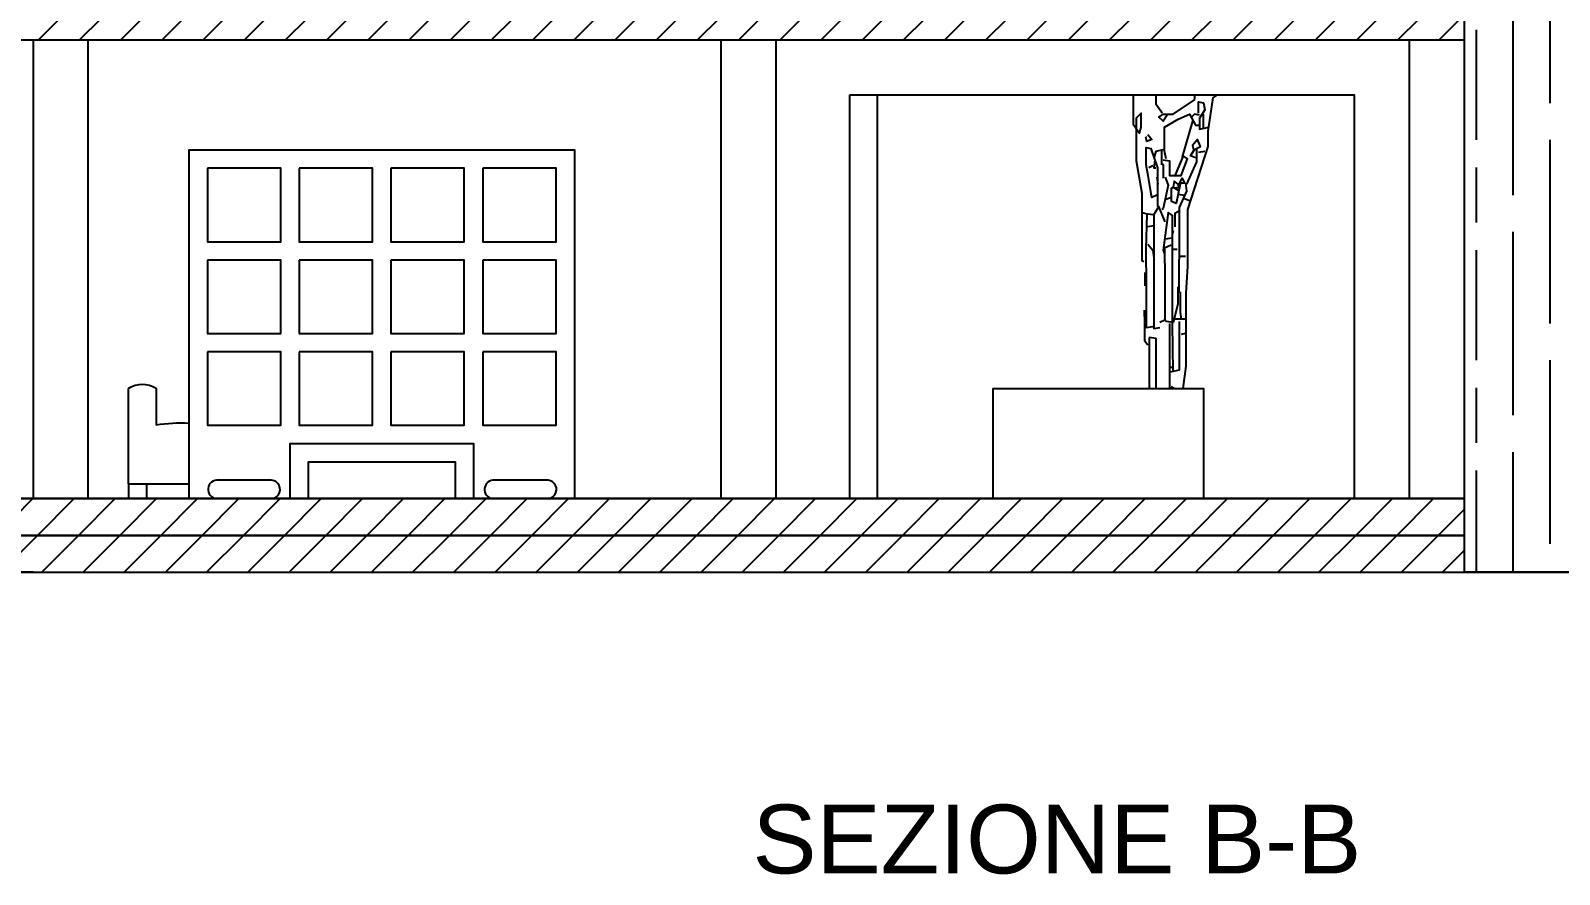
# Model space of a CAD drawing. Header units: centimetres. Extents: x -3096 to 13885, y -3131 to 5891.
# Drawn here: x 6196 to 7030, y 3189 to 3648 of the extents above; entities that cross this region are included whole.
import ezdxf

# ---------------------------------------------------------------- set-up
doc = ezdxf.new("R2010")
doc.units = ezdxf.units.CM
doc.styles.get("Standard").update_dxf_attribs({"font": 'arial.ttf'})
pattern_1 = [(45, (3.672, 364.798), (-11.22532, 11.22532), [])]

msp = doc.modelspace()

# ---------------------------------------------------------------- hatches: boundary and pattern name
at = {"transparency": 33554508}
h = msp.add_hatch(dxfattribs=at)
h.set_pattern_fill('GOST_WOOD', color=256, scale=10)
h.set_pattern_definition([(90, (-1255.557, 3488.65), (60, -4e-15), [100, -20]), (90, (-1235.557, 3468.65), (60, -4e-15), [60, -15, 30, -15]), (90, (-1215.557, 3438.65), (60, -4e-15), [100, -20])])
h.paths.add_polyline_path([(7037.83, 3953.29), (6977.83, 3953.29), (6977.83, 3653.29), (6977.83, 3373.29), (6977.83, 3353.29), (7037.83, 3353.29)])
h = msp.add_hatch(dxfattribs=at)
h.set_pattern_fill('ANSI31', color=256, scale=5)
h.set_pattern_definition(pattern_1)
h.paths.add_polyline_path([(6977.83, 3643.29), (6977.83, 3673.29), (6022.82, 3673.29), (6022.82, 3643.29), (6197.83, 3643.29)])
h = msp.add_hatch(dxfattribs=at)
h.set_pattern_fill('ANSI31', color=256, scale=5)
h.set_pattern_definition(pattern_1)
h.paths.add_polyline_path([(6977.83, 3373.29), (6977.83, 3393.29), (6327.83, 3393.29, -0.041663), (6326.99, 3393.29), (6298.66, 3393.29, -0.041663), (6297.83, 3393.29), (6197.83, 3393.29), (6169.8, 3393.29), (6169.8, 3373.29)])
h = msp.add_hatch(dxfattribs=at)
h.set_pattern_fill('ANSI31', color=256, scale=5)
h.set_pattern_definition(pattern_1)
h.paths.add_polyline_path([(6197.83, 3353.29), (6977.83, 3353.29), (6977.83, 3373.29), (6169.8, 3373.29), (6022.83, 3373.29), (6022.83, 3353.29)])

# ---------------------------------------------------------------- linework, layer by layer
for p, q in [((6197.83, 3643.29), (6977.83, 3643.29)), ((6227.83, 3393.29), (6227.83, 3643.29)), ((6572.83, 3393.29), (6572.83, 3643.29)), ((6602.83, 3393.29), (6602.83, 3643.29)), ((6947.83, 3393.29), (6947.83, 3643.29)), ((6977.83, 3393.29), (6977.83, 3643.29)), ((6642.83, 3393.29), (6642.83, 3613.29)), ((6657.83, 3613.29), (6657.83, 3393.29)), ((6249.83, 3401.29), (6282.83, 3401.29)), ((6977.83, 3373.29), (6977.83, 3393.29)), ((6977.83, 3353.29), (6977.83, 3373.29)), ((5777.83, 3353.29), (7637.83, 3353.29)), ((6197.83, 3353.29), (6977.83, 3353.29)), ((7037.83, 3353.29), (6977.83, 3353.29))]:
    msp.add_line(p, q)
at = {"color": 84}
for p, q in [((6806.1, 3481.03), (6805.96, 3471.62)), ((6809.84, 3480.48), (6806.1, 3481.03)), ((6809.84, 3453.29), (6809.84, 3480.48)), ((6805.96, 3471.62), (6805.96, 3453.29)), ((6818.01, 3454.46), (6819.95, 3453.29))]:
    msp.add_line(p, q, dxfattribs=at)
for points in [[(6197.83, 3393.29), (6977.83, 3393.29), (6977.83, 3673.29), (6022.82, 3673.29), (6022.82, 3643.29), (6197.83, 3643.29), (6197.83, 3393.29)], [(6642.83, 3613.29), (6917.83, 3613.29), (6917.83, 3393.29)], [(6282.83, 3393.29), (6282.83, 3583.29), (6492.83, 3583.29), (6492.83, 3393.29)], [(6292.83, 3573.29), (6292.83, 3533.29), (6332.83, 3533.29), (6332.83, 3573.29), (6292.83, 3573.29)], [(6342.83, 3573.29), (6342.83, 3533.29), (6382.83, 3533.29), (6382.83, 3573.29), (6342.83, 3573.29)], [(6392.83, 3573.29), (6392.83, 3533.29), (6432.83, 3533.29), (6432.83, 3573.29), (6392.83, 3573.29)], [(6442.83, 3573.29), (6442.83, 3533.29), (6482.83, 3533.29), (6482.83, 3573.29), (6442.83, 3573.29)], [(6292.83, 3523.29), (6292.83, 3483.29), (6332.83, 3483.29), (6332.83, 3523.29), (6292.83, 3523.29)], [(6342.83, 3523.29), (6342.83, 3483.29), (6382.83, 3483.29), (6382.83, 3523.29), (6342.83, 3523.29)], [(6392.83, 3523.29), (6392.83, 3483.29), (6432.83, 3483.29), (6432.83, 3523.29), (6392.83, 3523.29)], [(6442.83, 3523.29), (6442.83, 3483.29), (6482.83, 3483.29), (6482.83, 3523.29), (6442.83, 3523.29)], [(6292.83, 3473.29), (6292.83, 3433.29), (6332.83, 3433.29), (6332.83, 3473.29), (6292.83, 3473.29)], [(6342.83, 3473.29), (6342.83, 3433.29), (6382.83, 3433.29), (6382.83, 3473.29), (6342.83, 3473.29)], [(6392.83, 3473.29), (6392.83, 3433.29), (6432.83, 3433.29), (6432.83, 3473.29), (6392.83, 3473.29)], [(6442.83, 3473.29), (6442.83, 3433.29), (6482.83, 3433.29), (6482.83, 3473.29), (6442.83, 3473.29)], [(6249.83, 3401.29), (6249.83, 3453.29)], [(6264.83, 3453.29), (6264.83, 3453.29), (6264.83, 3433.29)], [(6721.01, 3393.29), (6721.01, 3453.29), (6835.59, 3453.29), (6835.59, 3393.29)], [(6337.83, 3393.29), (6337.83, 3423.29), (6437.83, 3423.29), (6437.83, 3393.29)], [(6347.83, 3393.29), (6347.83, 3413.29), (6427.83, 3413.29), (6427.83, 3393.29)], [(6249.83, 3401.29), (6249.83, 3393.29), (6259.83, 3393.29), (6259.83, 3401.29)], [(6327.83, 3403.29), (6297.83, 3403.29)], [(6478.46, 3403.31), (6448.46, 3403.31)], [(6977.83, 3373.29), (6169.8, 3373.29), (6169.8, 3393.29), (6977.83, 3393.29)], [(6197.83, 3353.29), (6022.83, 3353.29), (6022.83, 3373.29), (6977.83, 3373.29)]]:
    msp.add_lwpolyline(points)
for points in [[(6797.38, 3613.29), (6797.38, 3597.3), (6800.84, 3592.32), (6801.67, 3595.64), (6801.67, 3603.39), (6798.91, 3600.63), (6798.91, 3577.37), (6801.95, 3559.66), (6801.95, 3523.11), (6803.06, 3522.56)], [(6809.7, 3613.29), (6809.7, 3608.38), (6812.47, 3604.5), (6813.02, 3603.39)], [(6815.79, 3602.29), (6813.58, 3598.97), (6811.36, 3601.18), (6813.58, 3602.84), (6819.11, 3602.84), (6830.74, 3610.59), (6831.06, 3613.29)], [(6843.04, 3613.29), (6840.71, 3611.7), (6837.94, 3593.43), (6837.94, 3585.12), (6826.87, 3550.8), (6826.87, 3519.79), (6826.04, 3505.4), (6826.04, 3465.53), (6824.44, 3453.29)], [(6832.96, 3603.39), (6832.96, 3609.49), (6835.72, 3608.93), (6836.28, 3605.06), (6833.51, 3600.63), (6833.51, 3594.54), (6838.49, 3595.64)], [(6814.41, 3583.46), (6814.41, 3595.64), (6821.88, 3600.07), (6827.97, 3602.84), (6831.3, 3596.75), (6832.96, 3596.75)], [(6833.51, 3602.29), (6830.74, 3602.84), (6829.08, 3601.18)], [(6835.45, 3602.84), (6835.45, 3595.09)], [(6805.27, 3591.77), (6807.49, 3589), (6804.72, 3587.89), (6804.17, 3590.11), (6804.72, 3590.66)], [(6829.63, 3598.97), (6824.1, 3579.59)], [(6810.26, 3558.55), (6807.49, 3557.44), (6805.27, 3570.17), (6804.44, 3575.16), (6804.44, 3584.57), (6806.93, 3584.02), (6810.53, 3573.5), (6810.53, 3552.46)], [(6815.24, 3578.48), (6814.13, 3583.46), (6809.7, 3582.36), (6808.59, 3579.03)], [(6812.75, 3582.91), (6812.75, 3575.71)], [(6831.85, 3583.46), (6831.85, 3576.82), (6826.31, 3564.64)], [(6831.3, 3579.03), (6828.53, 3580.14), (6830.74, 3583.46), (6834.06, 3585.12), (6832.4, 3589), (6829.63, 3585.68), (6830.19, 3583.46)], [(6808.04, 3574.6), (6805.83, 3573.5)], [(6809.15, 3577.93), (6808.59, 3573.5), (6809.7, 3573.5)], [(6813.85, 3567.96), (6813.85, 3575.16), (6812.47, 3575.71)], [(6813.58, 3577.93), (6817.18, 3577.37), (6817.18, 3569.34), (6823.54, 3569.34), (6826.87, 3578.48), (6824.65, 3580.14), (6820.22, 3569.62)], [(6836.28, 3582.36), (6832.96, 3581.8)], [(6810.26, 3568.51), (6810.81, 3564.64), (6810.26, 3564.08)], [(6814.69, 3568.51), (6816.35, 3564.08), (6813.58, 3551.35), (6813.02, 3550.8)], [(6821.88, 3564.64), (6819.67, 3566.3), (6819.11, 3562.98), (6821.88, 3561.32)], [(6821.88, 3563.53), (6824.1, 3567.96), (6825.2, 3565.19), (6822.44, 3565.19)], [(6822.99, 3564.64), (6820.78, 3554.12), (6818.28, 3555.23), (6818.28, 3562.42), (6819.11, 3562.98)], [(6822.44, 3562.98), (6820.22, 3562.42)], [(6825.76, 3565.19), (6826.31, 3560.76), (6822.44, 3551.9), (6822.44, 3528.1), (6822.16, 3519.24), (6822.16, 3505.95), (6821.33, 3505.95)], [(6821.88, 3559.1), (6825.2, 3558.55)], [(6814.69, 3544.15), (6811.36, 3552.46), (6808.59, 3548.03), (6808.59, 3523.11), (6808.59, 3492.11), (6808.59, 3486.02), (6811.92, 3486.57)], [(6818.01, 3557.44), (6815.24, 3556.33)], [(6822.99, 3550.24), (6819.95, 3548.58), (6819.95, 3541.38)], [(6825.2, 3556.89), (6827.97, 3555.78)], [(6801.95, 3549.14), (6804.17, 3548.58), (6808.04, 3548.03)], [(6804.72, 3548.03), (6804.17, 3529.2), (6804.44, 3509.27), (6804.44, 3486.57), (6808.04, 3487.12)], [(6808.59, 3541.94), (6805.27, 3541.38)], [(6819.11, 3462.76), (6818.84, 3488.23), (6818.84, 3547.47), (6816.35, 3549.14), (6813.58, 3528.65), (6814.13, 3526.99)], [(6818.56, 3535.29), (6814.69, 3534.74)], [(6819.11, 3539.17), (6818.56, 3536.95)], [(6805.27, 3531.97), (6808.04, 3528.65), (6808.59, 3524.22)], [(6818.01, 3531.42), (6814.41, 3529.76), (6814.55, 3513.15), (6814.55, 3490.45), (6811.92, 3489.34)], [(6819.11, 3529.2), (6821.33, 3529.2)], [(6822.99, 3525.33), (6825.76, 3525.33)], [(6803.61, 3516.47), (6803.61, 3509.27)], [(6821.61, 3508.72), (6821.61, 3499.31), (6819.11, 3489.34), (6815.24, 3489.89), (6814.69, 3490.45)], [(6822.99, 3505.95), (6822.99, 3494.88), (6823.54, 3491)], [(6803.34, 3495.98), (6803.47, 3488.79), (6803.47, 3479.37), (6805.27, 3477.16)], [(6825.76, 3491), (6820.22, 3491)], [(6817.18, 3488.79), (6817.04, 3460), (6817.04, 3453.29)], [(6822.44, 3489.89), (6822.44, 3479.37), (6822.44, 3463.32), (6817.45, 3462.21)], [(6825.76, 3483.25), (6823.54, 3482.7)], [(6816.9, 3464.98), (6819.11, 3464.98)]]:
    msp.add_lwpolyline(points, dxfattribs=at)
msp.add_lwpolyline([(6977.83, 3393.29), (6169.8, 3393.29), (6169.8, 3373.29), (6977.83, 3373.29)], close=True)
for centre, radius, start, end in [((6257.33, 3441.06), 14.35, 58.48391, 121.51609), ((6278.87, 3344.21), 90.18, 87.48741, 98.96059), ((6298.24, 3398.29), 5.02, 94.77152, 274.77152), ((6327.41, 3398.29), 5.02, 265.22848, 85.22848), ((6448.87, 3398.31), 5.02, 94.77152, 274.77152), ((6478.04, 3398.31), 5.02, 265.22848, 85.22848)]:
    msp.add_arc(centre, radius, start, end)

# ---------------------------------------------------------------- texts
at = {"insert": (6589.83, 3226.61), "char_height": 37.5, "attachment_point": 1}
msp.add_mtext_dynamic_manual_height_columns('SEZIONE B-B', width=1214.8894, gutter_width=12.5, heights=[0], dxfattribs=at)

doc.saveas('drawing.dxf')
